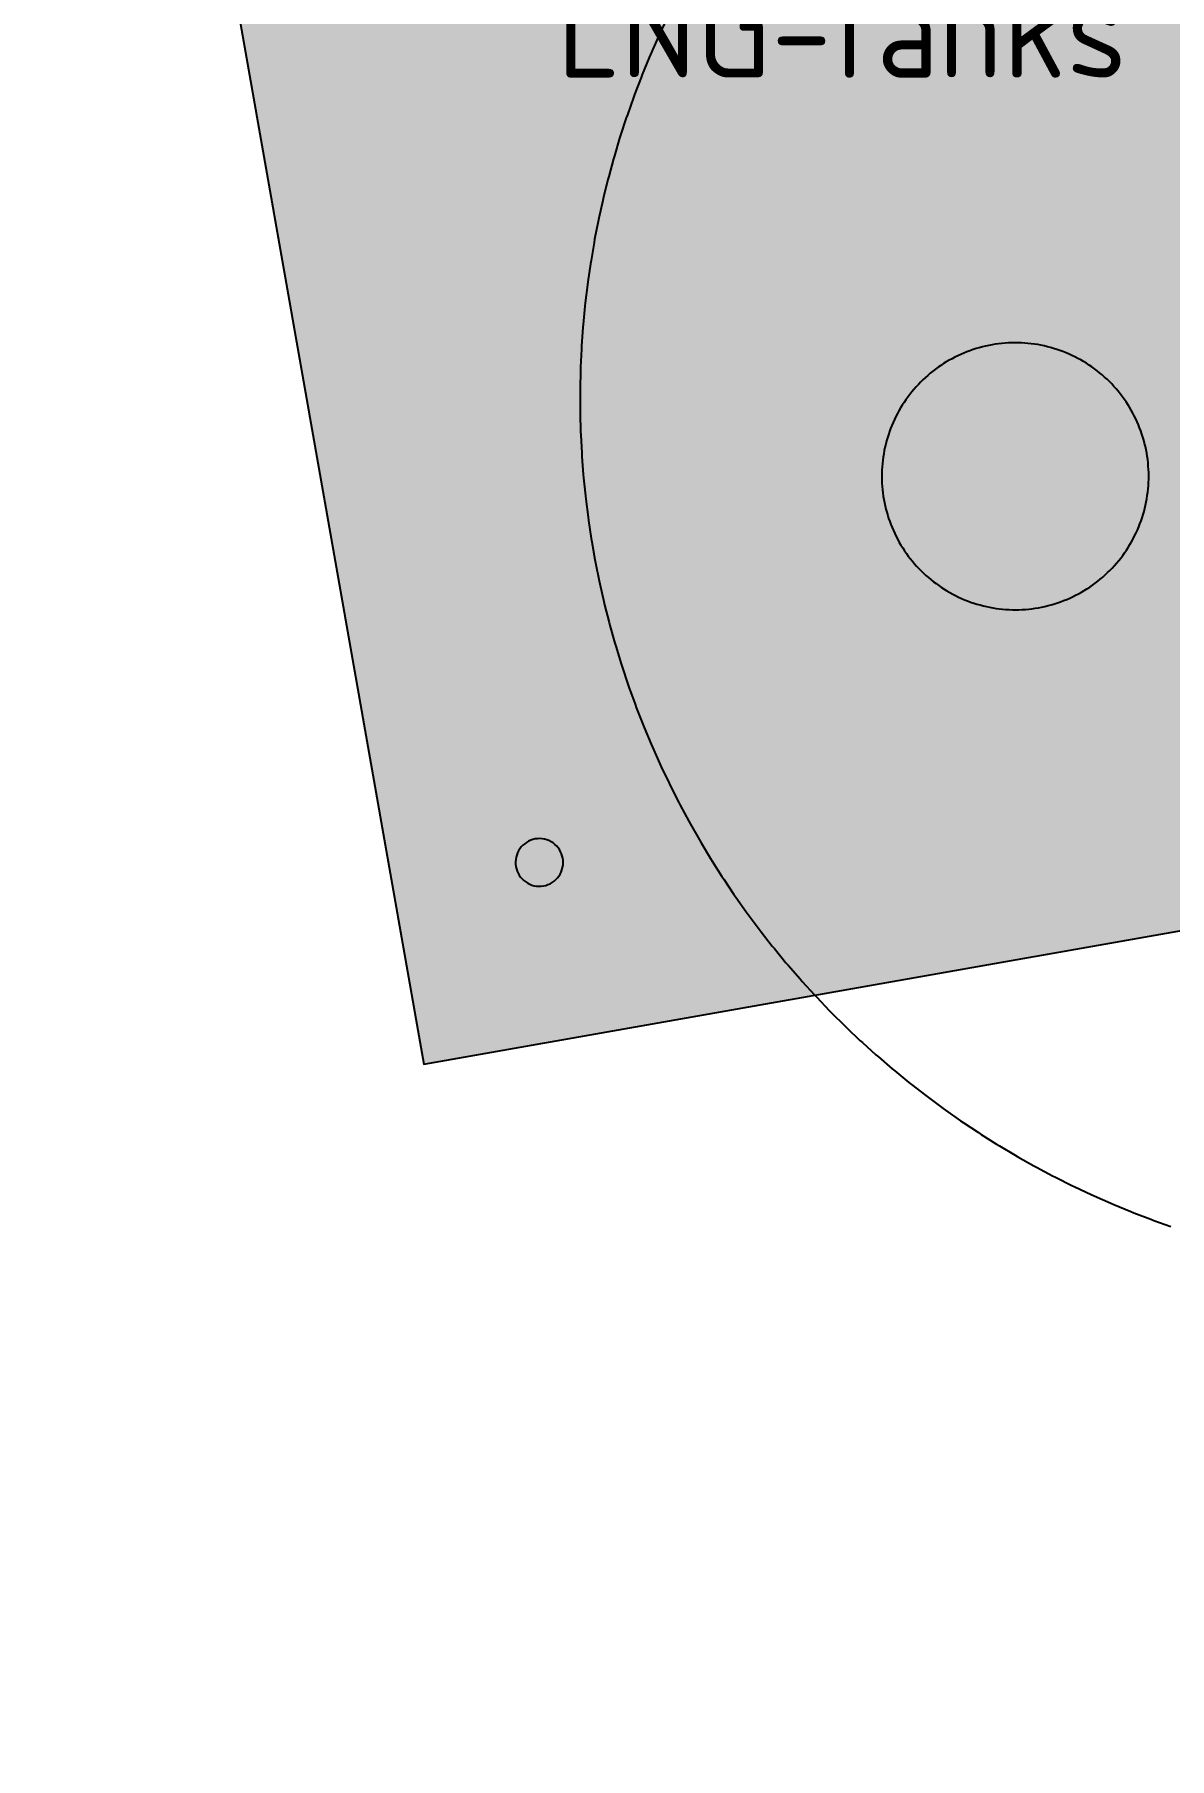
# Model space of a CAD drawing. Header units: metres. Extents: x 284000 to 318000, y 7632000 to 7666000.
# Drawn here: x 295428 to 295811, y 7647114 to 7647695 of the extents above; entities that cross this region are included whole.
import ezdxf
from ezdxf.enums import TextEntityAlignment as Align

# ---------------------------------------------------------------- set-up
doc = ezdxf.new("R2010")
doc.units = ezdxf.units.M
doc.header["$LTSCALE"] = 10
doc.linetypes.add('DASHED', pattern=[1.524, 1.27, -0.254])
for name, color, linetype in [('HV-D-INSTALLATIE', 211, 'Continuous'), ('HV-LNG', 1, 'Continuous'), ('HV-ONDERGROND', 8, 'Continuous'), ('HV-TEKST-02', 7, 'Continuous'), ('HV-VEILIGHEID', 1, 'Continuous')]:
    doc.layers.add(name, color=color, linetype=linetype)
doc.styles.add('NLCS-ISO', font='NLCS-ISO.ttf')
picture_1 = doc.add_image_def('image1.jpg', size_in_pixel=(3400, 3400))

msp = doc.modelspace()

# ---------------------------------------------------------------- hatches: boundary and pattern name
at = {"layer": 'HV-D-INSTALLATIE', "true_color": 0x7b2cbf, "transparency": 33554534}
h = msp.add_hatch(color=211, dxfattribs=at)
h.dxf.hatch_style = 1
h.paths.add_polyline_path([(295606.43, 7647417.39), (295606.25, 7647418.15), (295606.01, 7647418.9), (295605.68, 7647419.62), (295605.29, 7647420.31), (295604.84, 7647420.95), (295604.32, 7647421.54), (295603.75, 7647422.08), (295603.13, 7647422.57), (295602.46, 7647422.99), (295601.76, 7647423.34), (295601.02, 7647423.62), (295600.26, 7647423.83), (295599.48, 7647423.96), (295598.7, 7647424.02), (295597.91, 7647424), (295597.13, 7647423.9), (295596.36, 7647423.72), (295595.61, 7647423.47), (295594.89, 7647423.15), (295594.21, 7647422.76), (295593.57, 7647422.31), (295592.97, 7647421.79), (295592.43, 7647421.22), (295591.95, 7647420.6), (295591.53, 7647419.93), (295591.18, 7647419.22), (295590.89, 7647418.49), (295590.69, 7647417.73), (295590.55, 7647416.95), (295590.5, 7647416.17), (295590.52, 7647415.38), (295590.62, 7647414.6), (295590.79, 7647413.83), (295591.04, 7647413.08), (295591.36, 7647412.36), (295591.75, 7647411.68), (295592.21, 7647411.04), (295592.72, 7647410.44), (295593.3, 7647409.9), (295593.92, 7647409.42), (295594.59, 7647409), (295595.29, 7647408.64), (295596.03, 7647408.36), (295596.79, 7647408.15), (295597.56, 7647408.02), (295598.35, 7647407.97), (295599.14, 7647407.99), (295599.92, 7647408.09), (295600.69, 7647408.26), (295601.43, 7647408.51), (295602.15, 7647408.83), (295602.84, 7647409.22), (295603.48, 7647409.68), (295604.07, 7647410.19), (295604.62, 7647410.76), (295605.1, 7647411.39), (295605.52, 7647412.05), (295605.87, 7647412.76), (295606.15, 7647413.49), (295606.36, 7647414.25), (295606.49, 7647415.03), (295606.55, 7647415.82), (295606.53, 7647416.6)])
at = {"layer": 'HV-LNG', "true_color": 0xef233c, "transparency": 33554534}
h = msp.add_hatch(color=1, dxfattribs=at)
h.dxf.hatch_style = 1
h.paths.add_polyline_path([(296446.75, 7648095.43), (295458.5, 7647921.17), (295559.57, 7647347.98), (296547.82, 7647522.24), (296510.18, 7647735.71), (296302.48, 7647678.14), (296301.52, 7647677.9), (296297.21, 7647676.93), (296295.27, 7647676.6), (296290.89, 7647676.05), (296288.93, 7647675.91), (296284.51, 7647675.8), (296282.54, 7647675.85), (296278.14, 7647676.17), (296276.18, 7647676.41), (296271.83, 7647677.16), (296269.91, 7647677.59), (296265.65, 7647678.77), (296263.78, 7647679.39), (296259.66, 7647680.97), (296257.86, 7647681.77), (296253.92, 7647683.76), (296252.2, 7647684.73), (296248.47, 7647687.09), (296246.86, 7647688.22), (296243.38, 7647690.94), (296241.89, 7647692.22), (296238.69, 7647695.27), (296237.33, 7647696.69), (296234.44, 7647700.03), (296233.23, 7647701.59), (296230.69, 7647705.2), (296229.63, 7647706.86), (296227.45, 7647710.7), (296226.57, 7647712.46), (296224.78, 7647716.5), (296224.07, 7647718.33), (296222.68, 7647722.53), (296222.15, 7647724.42), (296221.18, 7647728.73), (296220.85, 7647730.67), (296220.3, 7647735.06), (296220.16, 7647737.02), (296220.05, 7647741.43), (296220.09, 7647743.4), (296220.42, 7647747.81), (296220.66, 7647749.76), (296221.41, 7647754.11), (296221.84, 7647756.04), (296223.02, 7647760.29), (296223.64, 7647762.16), (296225.22, 7647766.28), (296226.02, 7647768.08), (296228, 7647772.03), (296228.97, 7647773.74), (296231.34, 7647777.48), (296232.47, 7647779.09), (296235.18, 7647782.57), (296236.47, 7647784.06), (296239.51, 7647787.26), (296240.94, 7647788.62), (296244.28, 7647791.51), (296245.83, 7647792.72), (296249.44, 7647795.26), (296251.11, 7647796.32), (296254.95, 7647798.49), (296256.71, 7647799.38), (296260.74, 7647801.17), (296262.58, 7647801.88), (296266.77, 7647803.27), (296267.72, 7647803.56), (296487.48, 7647864.47)])
h = msp.add_hatch(color=1, dxfattribs=at)
h.dxf.hatch_style = 1
h.paths.add_polyline_path([(295803.3, 7647554), (295803.09, 7647555.08), (295802.86, 7647556.16), (295802.6, 7647557.24), (295802.32, 7647558.3), (295802.01, 7647559.36), (295801.67, 7647560.42), (295801.31, 7647561.46), (295800.92, 7647562.49), (295800.51, 7647563.52), (295800.07, 7647564.53), (295799.61, 7647565.53), (295799.12, 7647566.53), (295798.61, 7647567.5), (295798.08, 7647568.47), (295797.52, 7647569.42), (295796.94, 7647570.36), (295796.33, 7647571.29), (295795.7, 7647572.19), (295795.05, 7647573.09), (295794.38, 7647573.97), (295793.69, 7647574.83), (295792.98, 7647575.67), (295792.24, 7647576.49), (295791.49, 7647577.3), (295790.72, 7647578.09), (295789.92, 7647578.86), (295789.11, 7647579.61), (295788.28, 7647580.34), (295787.44, 7647581.05), (295786.57, 7647581.73), (295785.69, 7647582.4), (295784.79, 7647583.05), (295783.88, 7647583.67), (295782.95, 7647584.27), (295782.01, 7647584.84), (295781.06, 7647585.4), (295780.09, 7647585.93), (295779.11, 7647586.43), (295778.11, 7647586.92), (295777.11, 7647587.37), (295776.09, 7647587.8), (295775.06, 7647588.21), (295774.03, 7647588.59), (295772.98, 7647588.95), (295771.93, 7647589.28), (295770.87, 7647589.59), (295769.8, 7647589.86), (295768.72, 7647590.12), (295767.64, 7647590.34), (295766.56, 7647590.54), (295765.46, 7647590.71), (295764.37, 7647590.86), (295763.27, 7647590.98), (295762.17, 7647591.07), (295761.07, 7647591.13), (295759.97, 7647591.17), (295758.86, 7647591.18), (295757.76, 7647591.17), (295756.65, 7647591.12), (295755.55, 7647591.05), (295754.45, 7647590.95), (295753.35, 7647590.83), (295752.26, 7647590.68), (295751.17, 7647590.5), (295750.08, 7647590.29), (295749, 7647590.06), (295747.93, 7647589.8), (295746.86, 7647589.52), (295745.8, 7647589.21), (295744.75, 7647588.87), (295743.71, 7647588.51), (295742.67, 7647588.12), (295741.65, 7647587.71), (295740.64, 7647587.27), (295739.63, 7647586.81), (295738.64, 7647586.32), (295737.66, 7647585.81), (295736.7, 7647585.28), (295735.74, 7647584.72), (295734.81, 7647584.14), (295733.88, 7647583.53), (295732.97, 7647582.9), (295732.08, 7647582.25), (295731.2, 7647581.58), (295730.34, 7647580.89), (295729.5, 7647580.18), (295728.67, 7647579.44), (295727.87, 7647578.69), (295727.08, 7647577.92), (295726.31, 7647577.12), (295725.56, 7647576.31), (295724.83, 7647575.48), (295724.12, 7647574.64), (295723.43, 7647573.77), (295722.77, 7647572.89), (295722.12, 7647571.99), (295721.5, 7647571.08), (295720.9, 7647570.15), (295720.32, 7647569.21), (295719.77, 7647568.26), (295719.24, 7647567.29), (295718.73, 7647566.31), (295718.25, 7647565.31), (295717.79, 7647564.31), (295717.36, 7647563.29), (295716.95, 7647562.26), (295716.57, 7647561.23), (295716.22, 7647560.18), (295715.89, 7647559.13), (295715.58, 7647558.07), (295715.3, 7647557), (295715.05, 7647555.92), (295714.82, 7647554.84), (295714.63, 7647553.76), (295714.45, 7647552.66), (295714.31, 7647551.57), (295714.19, 7647550.47), (295714.1, 7647549.37), (295714.03, 7647548.27), (295713.99, 7647547.16), (295713.98, 7647546.06), (295714, 7647544.96), (295714.04, 7647543.85), (295714.11, 7647542.75), (295714.21, 7647541.65), (295714.34, 7647540.55), (295714.49, 7647539.46), (295714.67, 7647538.37), (295714.87, 7647537.28), (295715.1, 7647536.2), (295715.36, 7647535.13), (295715.65, 7647534.06), (295715.96, 7647533), (295716.29, 7647531.95), (295716.66, 7647530.91), (295717.04, 7647529.87), (295717.46, 7647528.85), (295717.89, 7647527.84), (295718.36, 7647526.83), (295718.84, 7647525.84), (295719.36, 7647524.86), (295719.89, 7647523.9), (295720.45, 7647522.94), (295721.03, 7647522), (295721.64, 7647521.08), (295722.26, 7647520.17), (295722.91, 7647519.28), (295723.58, 7647518.4), (295724.28, 7647517.54), (295724.99, 7647516.7), (295725.72, 7647515.87), (295726.48, 7647515.07), (295727.25, 7647514.28), (295728.04, 7647513.51), (295728.85, 7647512.76), (295729.68, 7647512.03), (295730.53, 7647511.32), (295731.39, 7647510.63), (295732.28, 7647509.97), (295733.17, 7647509.32), (295734.08, 7647508.7), (295735.01, 7647508.1), (295735.95, 7647507.52), (295736.91, 7647506.97), (295737.88, 7647506.44), (295738.86, 7647505.93), (295739.85, 7647505.45), (295740.86, 7647504.99), (295741.88, 7647504.56), (295742.9, 7647504.15), (295743.94, 7647503.77), (295744.98, 7647503.42), (295746.04, 7647503.09), (295747.1, 7647502.78), (295748.17, 7647502.5), (295749.24, 7647502.25), (295750.32, 7647502.02), (295751.41, 7647501.82), (295752.5, 7647501.65), (295753.6, 7647501.51), (295754.69, 7647501.39), (295755.8, 7647501.3), (295756.9, 7647501.23), (295758, 7647501.19), (295759.11, 7647501.18), (295760.21, 7647501.2), (295761.31, 7647501.24), (295762.42, 7647501.31), (295763.52, 7647501.41), (295764.61, 7647501.54), (295765.71, 7647501.69), (295766.8, 7647501.87), (295767.88, 7647502.07), (295768.96, 7647502.3), (295770.04, 7647502.56), (295771.1, 7647502.85), (295772.16, 7647503.16), (295773.22, 7647503.49), (295774.26, 7647503.86), (295775.29, 7647504.24), (295776.32, 7647504.66), (295777.33, 7647505.09), (295778.33, 7647505.56), (295779.33, 7647506.04), (295780.3, 7647506.55), (295781.27, 7647507.09), (295782.22, 7647507.65), (295783.16, 7647508.23), (295784.09, 7647508.84), (295785, 7647509.46), (295785.89, 7647510.11), (295786.77, 7647510.78), (295787.63, 7647511.48), (295788.47, 7647512.19), (295789.29, 7647512.92), (295790.1, 7647513.68), (295790.89, 7647514.45), (295791.66, 7647515.24), (295792.41, 7647516.05), (295793.14, 7647516.88), (295793.85, 7647517.73), (295794.53, 7647518.59), (295795.2, 7647519.48), (295795.85, 7647520.37), (295796.47, 7647521.28), (295797.07, 7647522.21), (295797.64, 7647523.15), (295798.2, 7647524.11), (295798.73, 7647525.08), (295799.23, 7647526.06), (295799.72, 7647527.05), (295800.17, 7647528.06), (295800.6, 7647529.08), (295801.01, 7647530.1), (295801.39, 7647531.14), (295801.75, 7647532.18), (295802.08, 7647533.24), (295802.39, 7647534.3), (295802.66, 7647535.37), (295802.92, 7647536.44), (295803.14, 7647537.52), (295803.34, 7647538.61), (295803.51, 7647539.7), (295803.66, 7647540.8), (295803.78, 7647541.89), (295803.87, 7647543), (295803.94, 7647544.1), (295803.97, 7647545.2), (295803.98, 7647546.31), (295803.97, 7647547.41), (295803.92, 7647548.51), (295803.85, 7647549.62), (295803.75, 7647550.72), (295803.63, 7647551.81), (295803.48, 7647552.91)])

# ---------------------------------------------------------------- linework, layer by layer
at = {"layer": 'HV-D-INSTALLATIE'}
msp.add_lwpolyline([(295606.43, 7647417.39), (295606.25, 7647418.15), (295606.01, 7647418.9), (295605.68, 7647419.62), (295605.29, 7647420.31), (295604.84, 7647420.95), (295604.32, 7647421.54), (295603.75, 7647422.08), (295603.13, 7647422.57), (295602.46, 7647422.99), (295601.76, 7647423.34), (295601.02, 7647423.62), (295600.26, 7647423.83), (295599.48, 7647423.96), (295598.7, 7647424.02), (295597.91, 7647424), (295597.13, 7647423.9), (295596.36, 7647423.72), (295595.61, 7647423.47), (295594.89, 7647423.15), (295594.21, 7647422.76), (295593.57, 7647422.31), (295592.97, 7647421.79), (295592.43, 7647421.22), (295591.95, 7647420.6), (295591.53, 7647419.93), (295591.18, 7647419.22), (295590.89, 7647418.49), (295590.69, 7647417.73), (295590.55, 7647416.95), (295590.5, 7647416.17), (295590.52, 7647415.38), (295590.62, 7647414.6), (295590.79, 7647413.83), (295591.04, 7647413.08), (295591.36, 7647412.36), (295591.75, 7647411.68), (295592.21, 7647411.04), (295592.72, 7647410.44), (295593.3, 7647409.9), (295593.92, 7647409.42), (295594.59, 7647409), (295595.29, 7647408.64), (295596.03, 7647408.36), (295596.79, 7647408.15), (295597.56, 7647408.02), (295598.35, 7647407.97), (295599.14, 7647407.99), (295599.92, 7647408.09), (295600.69, 7647408.26), (295601.43, 7647408.51), (295602.15, 7647408.83), (295602.84, 7647409.22), (295603.48, 7647409.68), (295604.07, 7647410.19), (295604.62, 7647410.76), (295605.1, 7647411.39), (295605.52, 7647412.05), (295605.87, 7647412.76), (295606.15, 7647413.49), (295606.36, 7647414.25), (295606.49, 7647415.03), (295606.55, 7647415.82), (295606.53, 7647416.6), (295606.43, 7647417.39)], close=True, dxfattribs=at)
at = {"layer": 'HV-LNG'}
msp.add_lwpolyline([(295458.5, 7647921.17), (295559.57, 7647347.98), (296547.82, 7647522.24)], dxfattribs=at)
at = {"layer": 'HV-LNG', "linetype": 'DASHED'}
msp.add_lwpolyline([(295803.3, 7647554), (295803.09, 7647555.08), (295802.86, 7647556.16), (295802.6, 7647557.24), (295802.32, 7647558.3), (295802.01, 7647559.36), (295801.67, 7647560.42), (295801.31, 7647561.46), (295800.92, 7647562.49), (295800.51, 7647563.52), (295800.07, 7647564.53), (295799.61, 7647565.53), (295799.12, 7647566.53), (295798.61, 7647567.5), (295798.08, 7647568.47), (295797.52, 7647569.42), (295796.94, 7647570.36), (295796.33, 7647571.29), (295795.7, 7647572.19), (295795.05, 7647573.09), (295794.38, 7647573.97), (295793.69, 7647574.83), (295792.98, 7647575.67), (295792.24, 7647576.49), (295791.49, 7647577.3), (295790.72, 7647578.09), (295789.92, 7647578.86), (295789.11, 7647579.61), (295788.28, 7647580.34), (295787.44, 7647581.05), (295786.57, 7647581.73), (295785.69, 7647582.4), (295784.79, 7647583.05), (295783.88, 7647583.67), (295782.95, 7647584.27), (295782.01, 7647584.84), (295781.06, 7647585.4), (295780.09, 7647585.93), (295779.11, 7647586.43), (295778.11, 7647586.92), (295777.11, 7647587.37), (295776.09, 7647587.8), (295775.06, 7647588.21), (295774.03, 7647588.59), (295772.98, 7647588.95), (295771.93, 7647589.28), (295770.87, 7647589.59), (295769.8, 7647589.86), (295768.72, 7647590.12), (295767.64, 7647590.34), (295766.56, 7647590.54), (295765.46, 7647590.71), (295764.37, 7647590.86), (295763.27, 7647590.98), (295762.17, 7647591.07), (295761.07, 7647591.13), (295759.97, 7647591.17), (295758.86, 7647591.18), (295757.76, 7647591.17), (295756.65, 7647591.12), (295755.55, 7647591.05), (295754.45, 7647590.95), (295753.35, 7647590.83), (295752.26, 7647590.68), (295751.17, 7647590.5), (295750.08, 7647590.29), (295749, 7647590.06), (295747.93, 7647589.8), (295746.86, 7647589.52), (295745.8, 7647589.21), (295744.75, 7647588.87), (295743.71, 7647588.51), (295742.67, 7647588.12), (295741.65, 7647587.71), (295740.64, 7647587.27), (295739.63, 7647586.81), (295738.64, 7647586.32), (295737.66, 7647585.81), (295736.7, 7647585.28), (295735.74, 7647584.72), (295734.81, 7647584.14), (295733.88, 7647583.53), (295732.97, 7647582.9), (295732.08, 7647582.25), (295731.2, 7647581.58), (295730.34, 7647580.89), (295729.5, 7647580.18), (295728.67, 7647579.44), (295727.87, 7647578.69), (295727.08, 7647577.92), (295726.31, 7647577.12), (295725.56, 7647576.31), (295724.83, 7647575.48), (295724.12, 7647574.64), (295723.43, 7647573.77), (295722.77, 7647572.89), (295722.12, 7647571.99), (295721.5, 7647571.08), (295720.9, 7647570.15), (295720.32, 7647569.21), (295719.77, 7647568.26), (295719.24, 7647567.29), (295718.73, 7647566.31), (295718.25, 7647565.31), (295717.79, 7647564.31), (295717.36, 7647563.29), (295716.95, 7647562.26), (295716.57, 7647561.23), (295716.22, 7647560.18), (295715.89, 7647559.13), (295715.58, 7647558.07), (295715.3, 7647557), (295715.05, 7647555.92), (295714.82, 7647554.84), (295714.63, 7647553.76), (295714.45, 7647552.66), (295714.31, 7647551.57), (295714.19, 7647550.47), (295714.1, 7647549.37), (295714.03, 7647548.27), (295713.99, 7647547.16), (295713.98, 7647546.06), (295714, 7647544.96), (295714.04, 7647543.85), (295714.11, 7647542.75), (295714.21, 7647541.65), (295714.34, 7647540.55), (295714.49, 7647539.46), (295714.67, 7647538.37), (295714.87, 7647537.28), (295715.1, 7647536.2), (295715.36, 7647535.13), (295715.65, 7647534.06), (295715.96, 7647533), (295716.29, 7647531.95), (295716.66, 7647530.91), (295717.04, 7647529.87), (295717.46, 7647528.85), (295717.89, 7647527.84), (295718.36, 7647526.83), (295718.84, 7647525.84), (295719.36, 7647524.86), (295719.89, 7647523.9), (295720.45, 7647522.94), (295721.03, 7647522), (295721.64, 7647521.08), (295722.26, 7647520.17), (295722.91, 7647519.28), (295723.58, 7647518.4), (295724.28, 7647517.54), (295724.99, 7647516.7), (295725.72, 7647515.87), (295726.48, 7647515.07), (295727.25, 7647514.28), (295728.04, 7647513.51), (295728.85, 7647512.76), (295729.68, 7647512.03), (295730.53, 7647511.32), (295731.39, 7647510.63), (295732.28, 7647509.97), (295733.17, 7647509.32), (295734.08, 7647508.7), (295735.01, 7647508.1), (295735.95, 7647507.52), (295736.91, 7647506.97), (295737.88, 7647506.44), (295738.86, 7647505.93), (295739.85, 7647505.45), (295740.86, 7647504.99), (295741.88, 7647504.56), (295742.9, 7647504.15), (295743.94, 7647503.77), (295744.98, 7647503.42), (295746.04, 7647503.09), (295747.1, 7647502.78), (295748.17, 7647502.5), (295749.24, 7647502.25), (295750.32, 7647502.02), (295751.41, 7647501.82), (295752.5, 7647501.65), (295753.6, 7647501.51), (295754.69, 7647501.39), (295755.8, 7647501.3), (295756.9, 7647501.23), (295758, 7647501.19), (295759.11, 7647501.18), (295760.21, 7647501.2), (295761.31, 7647501.24), (295762.42, 7647501.31), (295763.52, 7647501.41), (295764.61, 7647501.54), (295765.71, 7647501.69), (295766.8, 7647501.87), (295767.88, 7647502.07), (295768.96, 7647502.3), (295770.04, 7647502.56), (295771.1, 7647502.85), (295772.16, 7647503.16), (295773.22, 7647503.49), (295774.26, 7647503.86), (295775.29, 7647504.24), (295776.32, 7647504.66), (295777.33, 7647505.09), (295778.33, 7647505.56), (295779.33, 7647506.04), (295780.3, 7647506.55), (295781.27, 7647507.09), (295782.22, 7647507.65), (295783.16, 7647508.23), (295784.09, 7647508.84), (295785, 7647509.46), (295785.89, 7647510.11), (295786.77, 7647510.78), (295787.63, 7647511.48), (295788.47, 7647512.19), (295789.29, 7647512.92), (295790.1, 7647513.68), (295790.89, 7647514.45), (295791.66, 7647515.24), (295792.41, 7647516.05), (295793.14, 7647516.88), (295793.85, 7647517.73), (295794.53, 7647518.59), (295795.2, 7647519.48), (295795.85, 7647520.37), (295796.47, 7647521.28), (295797.07, 7647522.21), (295797.64, 7647523.15), (295798.2, 7647524.11), (295798.73, 7647525.08), (295799.23, 7647526.06), (295799.72, 7647527.05), (295800.17, 7647528.06), (295800.6, 7647529.08), (295801.01, 7647530.1), (295801.39, 7647531.14), (295801.75, 7647532.18), (295802.08, 7647533.24), (295802.39, 7647534.3), (295802.66, 7647535.37), (295802.92, 7647536.44), (295803.14, 7647537.52), (295803.34, 7647538.61), (295803.51, 7647539.7), (295803.66, 7647540.8), (295803.78, 7647541.89), (295803.87, 7647543), (295803.94, 7647544.1), (295803.97, 7647545.2), (295803.98, 7647546.31), (295803.97, 7647547.41), (295803.92, 7647548.51), (295803.85, 7647549.62), (295803.75, 7647550.72), (295803.63, 7647551.81), (295803.48, 7647552.91), (295803.3, 7647554)], close=True, dxfattribs=at)
at = {"layer": 'HV-VEILIGHEID', "linetype": 'DASHED'}
msp.add_lwpolyline([(295641.52, 7647700.49), (295638.91, 7647694.94), (295638.46, 7647693.93), (295635.99, 7647688.32), (295635.55, 7647687.3), (295633.22, 7647681.62), (295632.81, 7647680.6), (295630.62, 7647674.87), (295630.24, 7647673.83), (295628.19, 7647668.05), (295627.83, 7647667), (295625.92, 7647661.17), (295625.59, 7647660.12), (295623.83, 7647654.24), (295623.52, 7647653.18), (295621.9, 7647647.26), (295621.62, 7647646.19), (295620.15, 7647640.24), (295619.9, 7647639.16), (295618.57, 7647633.17), (295618.34, 7647632.09), (295617.16, 7647626.07), (295616.96, 7647624.98), (295615.93, 7647618.94), (295615.76, 7647617.84), (295614.87, 7647611.77), (295614.73, 7647610.68), (295613.99, 7647604.59), (295613.88, 7647603.49), (295613.29, 7647597.38), (295613.2, 7647596.28), (295612.76, 7647590.16), (295612.7, 7647589.06), (295612.42, 7647582.93), (295612.38, 7647581.82), (295612.24, 7647575.69), (295612.23, 7647574.59), (295612.25, 7647568.45), (295612.27, 7647567.35), (295612.43, 7647561.21), (295612.48, 7647560.11), (295612.8, 7647553.98), (295612.87, 7647552.88), (295613.33, 7647546.76), (295613.43, 7647545.66), (295614.05, 7647539.56), (295614.17, 7647538.46), (295614.94, 7647532.37), (295615.09, 7647531.28), (295616.01, 7647525.21), (295616.19, 7647524.12), (295617.25, 7647518.08), (295617.46, 7647516.99), (295618.67, 7647510.98), (295618.9, 7647509.9), (295620.27, 7647503.91), (295620.52, 7647502.84), (295622.03, 7647496.89), (295622.32, 7647495.83), (295623.97, 7647489.92), (295624.28, 7647488.86), (295626.08, 7647482.99), (295626.41, 7647481.94), (295628.35, 7647476.12), (295628.71, 7647475.07), (295630.8, 7647469.3), (295631.19, 7647468.27), (295633.41, 7647462.55), (295633.82, 7647461.53), (295636.19, 7647455.86), (295636.62, 7647454.85), (295639.12, 7647449.25), (295639.59, 7647448.24), (295642.23, 7647442.7), (295642.71, 7647441.71), (295645.49, 7647436.24), (295646, 7647435.26), (295648.91, 7647429.86), (295649.44, 7647428.89), (295652.48, 7647423.56), (295653.04, 7647422.61), (295656.21, 7647417.35), (295656.79, 7647416.42), (295660.09, 7647411.24), (295660.69, 7647410.32), (295664.11, 7647405.22), (295664.74, 7647404.32), (295668.29, 7647399.31), (295668.94, 7647398.42), (295672.6, 7647393.5), (295673.28, 7647392.62), (295677.06, 7647387.79), (295677.76, 7647386.93), (295681.66, 7647382.2), (295682.38, 7647381.36), (295686.4, 7647376.72), (295687.13, 7647375.9), (295691.26, 7647371.36), (295692.02, 7647370.55), (295696.26, 7647366.12), (295697.03, 7647365.33), (295701.38, 7647361.01), (295702.18, 7647360.24), (295706.63, 7647356.02), (295707.44, 7647355.27), (295712, 7647351.16), (295712.83, 7647350.43), (295717.49, 7647346.44), (295718.33, 7647345.73), (295723.09, 7647341.85), (295723.95, 7647341.16), (295728.8, 7647337.4), (295729.68, 7647336.73), (295734.62, 7647333.09), (295735.51, 7647332.45), (295740.54, 7647328.93), (295741.45, 7647328.31), (295746.56, 7647324.91), (295747.49, 7647324.31), (295752.68, 7647321.04), (295753.63, 7647320.47), (295758.9, 7647317.33), (295759.85, 7647316.77), (295765.2, 7647313.76), (295766.17, 7647313.23), (295771.59, 7647310.35), (295772.57, 7647309.85), (295778.06, 7647307.1), (295779.05, 7647306.62), (295784.61, 7647304.01), (295785.61, 7647303.56), (295791.23, 7647301.09), (295792.24, 7647300.65), (295797.92, 7647298.32), (295798.95, 7647297.91), (295804.68, 7647295.72), (295805.71, 7647295.34), (295811.49, 7647293.29)], dxfattribs=at)

# ---------------------------------------------------------------- texts
at = {"layer": 'HV-TEKST-02', "style": 'NLCS-ISO'}
msp.add_text('LNG-tanks + hervergassing', height=31.25, dxfattribs=at).set_placement((295858.48, 7647696.17), align=Align.MIDDLE_CENTER)

# ---------------------------------------------------------------- pictures from other files: only their frames are drawn
at = {"layer": 'HV-ONDERGROND'}
image = msp.add_image(picture_1, insert=(284000, 7632000), size_in_units=(34000, 34000), dxfattribs=at)

doc.saveas('drawing.dxf')
